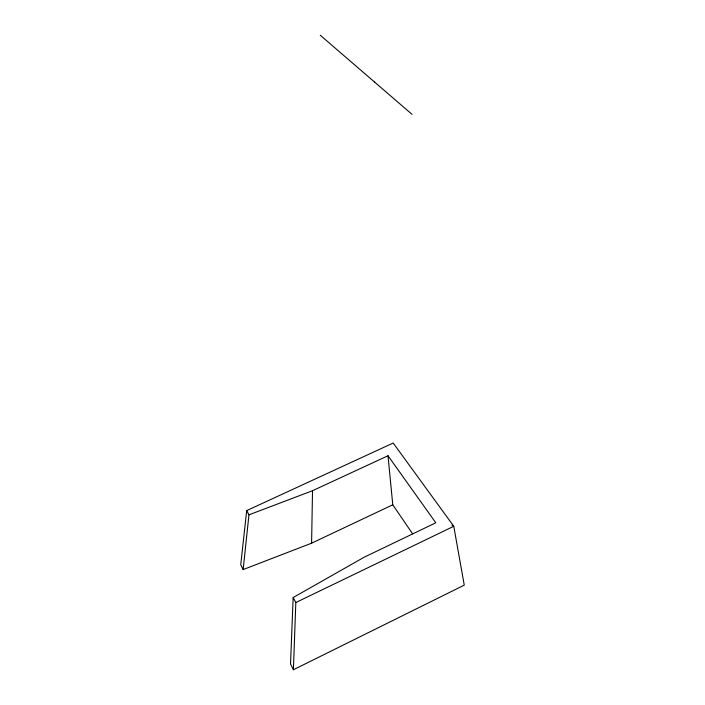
<?xml version="1.0" encoding="UTF-8"?>
<svg xmlns="http://www.w3.org/2000/svg" width="705" height="705" viewBox="0 0 705 705"><rect width="100%" height="100%" fill="white"/><g stroke="black" fill="none" stroke-linecap="round" stroke-linejoin="round"><path stroke-width="1.06" d="M311.592 543.185L312.518 490.715L388.014 455.747L435.796 522.793L364.159 557.214L293.157 597.54L290.531 664.013L293.403 669.75L464.26 585.141L453.764 526.283L393.187 443.031L246.697 510.605L240.74 564.767L243.155 569.57L311.592 543.185L392.773 504.789L388.014 455.747M293.403 669.75L295.818 602.537L293.157 597.54M243.155 569.57L248.953 514.835L246.697 510.605M295.818 602.537L453.764 526.283L451.914 525.093M248.953 514.835L312.518 490.715M320.273 35.25L412.046 114.36M392.773 504.789L412.584 533.8M374.505 81.621L374.584 82.071"/></g></svg>
